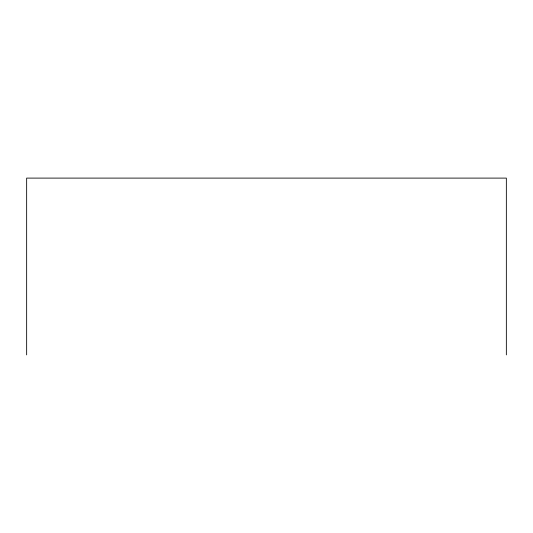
<?xml version="1.0" encoding="UTF-8"?>
<svg xmlns="http://www.w3.org/2000/svg" width="533" height="533" viewBox="0 0 533 533"><rect width="100%" height="100%" fill="white"/><g stroke="black" fill="none" stroke-linecap="round" stroke-linejoin="round"><path stroke-width="0.8" d="M506.35 354.898L506.35 178.102L26.65 178.102L26.65 354.898"/></g></svg>
